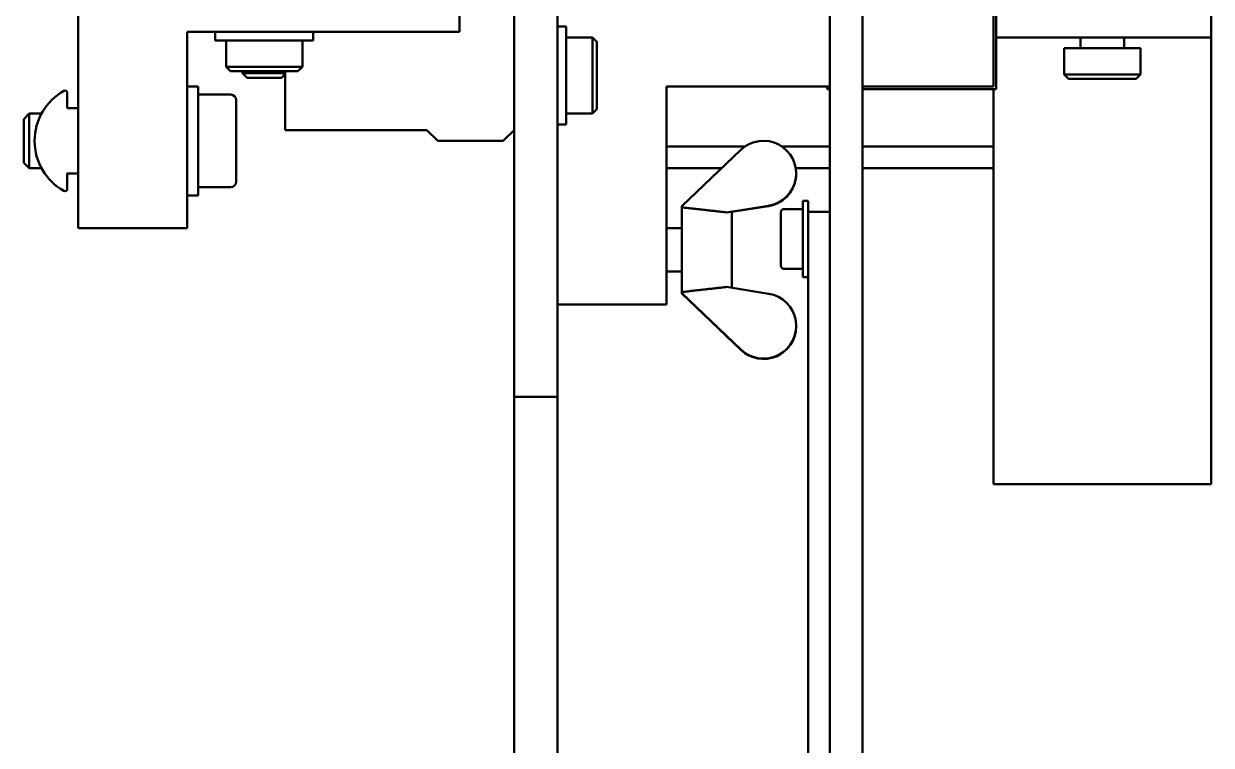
# Model space of a CAD drawing. Header units: millimetres. Extents: x -2685 to 3000, y -4484 to 2121.
# Drawn here: x 1449.9 to 1558.9, y 788.1 to 854.3 of the extents above; entities that cross this region are included whole.
import ezdxf

# ---------------------------------------------------------------- set-up
doc = ezdxf.new("R2010")
doc.units = ezdxf.units.MM
doc.header["$LTSCALE"] = 7.142857
doc.layers.add('Visible (ISO)', color=7, linetype='Continuous', lineweight=50)

msp = doc.modelspace()

# ---------------------------------------------------------------- linework, layer by layer
at = {"layer": 'Visible (ISO)'}
for p, q in [((1454.916, 891.561), (1454.916, 835.561)), ((1494.916, 888.561), (1494.916, 820.061)), ((1498.916, 888.561), (1498.916, 820.061)), ((1523.916, 888.561), (1523.916, 571.561)), ((1526.916, 888.561), (1526.916, 571.561)), ((1538.916, 868.561), (1538.916, 848.561)), ((1489.916, 853.561), (1489.916, 862.061)), ((1539.166, 856.061), (1539.166, 853.061)), ((1558.916, 856.061), (1558.916, 853.061)), ((1464.916, 853.561), (1489.916, 853.561)), ((1464.916, 835.561), (1464.916, 853.561)), ((1467.489, 853.561), (1467.489, 852.761)), ((1476.489, 853.561), (1476.489, 852.761)), ((1498.916, 854.061), (1499.716, 854.061)), ((1499.716, 854.061), (1499.716, 845.061)), ((1476.489, 852.761), (1467.489, 852.761)), ((1468.489, 850.361), (1468.489, 852.761)), ((1475.489, 850.361), (1475.489, 852.761)), ((1502.116, 853.061), (1499.716, 853.061)), ((1502.116, 853.061), (1502.116, 846.061)), ((1502.516, 852.661), (1502.116, 853.061)), ((1502.516, 846.461), (1502.516, 852.661)), ((1539.166, 848.311), (1539.166, 853.061)), ((1539.166, 853.061), (1558.916, 853.061)), ((1546.916, 852.061), (1546.916, 853.061)), ((1550.916, 852.061), (1550.916, 853.061)), ((1558.916, 812.061), (1558.916, 853.061)), ((1552.416, 852.061), (1545.416, 852.061)), ((1545.416, 849.661), (1545.416, 852.061)), ((1552.416, 849.661), (1552.416, 852.061)), ((1475.489, 850.361), (1468.489, 850.361)), ((1468.889, 849.961), (1468.489, 850.361)), ((1475.089, 849.961), (1475.489, 850.361)), ((1468.889, 849.961), (1475.089, 849.961)), ((1469.989, 849.961), (1469.989, 849.791)), ((1469.989, 849.791), (1473.916, 849.791)), ((1470.419, 849.361), (1469.989, 849.791)), ((1473.56, 849.361), (1470.419, 849.361)), ((1473.56, 849.361), (1473.916, 849.717)), ((1473.916, 849.961), (1473.916, 844.561)), ((1552.416, 849.661), (1545.416, 849.661)), ((1545.816, 849.261), (1545.416, 849.661)), ((1545.816, 849.261), (1552.016, 849.261)), ((1552.016, 849.261), (1552.416, 849.661)), ((1464.916, 848.561), (1465.916, 848.561)), ((1465.916, 848.561), (1465.916, 838.561)), ((1508.916, 848.561), (1508.916, 828.561)), ((1523.916, 848.561), (1508.916, 848.561)), ((1523.666, 848.311), (1523.666, 848.561)), ((1523.916, 848.311), (1523.666, 848.311)), ((1538.916, 848.561), (1526.916, 848.561)), ((1538.916, 848.311), (1526.916, 848.311)), ((1539.166, 848.311), (1538.916, 848.311)), ((1538.916, 812.061), (1538.916, 848.311)), ((1453.907, 846.561), (1453.907, 847.983)), ((1468.916, 847.811), (1465.916, 847.811)), ((1469.416, 847.311), (1469.416, 839.811)), ((1449.916, 845.57), (1450.407, 846.061)), ((1450.407, 846.061), (1450.407, 841.061)), ((1451.539, 846.061), (1450.407, 846.061)), ((1454.916, 846.561), (1453.907, 846.561)), ((1502.116, 846.061), (1499.716, 846.061)), ((1502.516, 846.461), (1502.116, 846.061)), ((1449.916, 841.552), (1449.916, 845.57)), ((1498.916, 845.061), (1499.716, 845.061)), ((1473.916, 844.561), (1486.916, 844.561)), ((1486.916, 844.561), (1487.916, 843.561)), ((1493.916, 843.561), (1494.916, 844.561)), ((1487.916, 843.561), (1493.916, 843.561)), ((1516.137, 843.061), (1508.916, 843.061)), ((1515.747, 842.748), (1510.316, 837.576)), ((1523.916, 843.061), (1519.495, 843.061)), ((1538.916, 843.061), (1526.916, 843.061)), ((1449.916, 841.552), (1450.407, 841.061)), ((1451.539, 841.061), (1450.407, 841.061)), ((1453.907, 840.561), (1454.916, 840.561)), ((1453.907, 839.139), (1453.907, 840.561)), ((1508.916, 841.061), (1513.976, 841.061)), ((1520.776, 841.061), (1523.916, 841.061)), ((1520.816, 840.545), (1520.816, 840.576)), ((1526.916, 841.061), (1538.916, 841.061)), ((1468.916, 839.311), (1465.916, 839.311)), ((1464.916, 838.561), (1465.916, 838.561)), ((1510.316, 837.576), (1510.316, 837.462)), ((1510.316, 829.691), (1510.316, 837.462)), ((1514.433, 836.999), (1518.288, 837.613)), ((1518.288, 837.583), (1514.916, 837.045)), ((1519.716, 837.311), (1521.416, 837.311)), ((1521.416, 838.061), (1521.416, 831.061)), ((1521.416, 838.061), (1521.916, 838.061)), ((1521.916, 838.061), (1521.916, 837.061)), ((1514.916, 837.061), (1514.914, 837.061)), ((1514.916, 830.077), (1514.916, 837.061)), ((1519.416, 832.111), (1519.416, 837.011)), ((1521.916, 837.061), (1523.916, 837.061)), ((1521.916, 837.061), (1521.916, 837.011)), ((1521.916, 837.011), (1521.916, 832.112)), ((1454.916, 835.561), (1464.916, 835.561)), ((1508.916, 835.561), (1510.316, 835.561)), ((1519.716, 831.811), (1521.416, 831.811)), ((1521.916, 832.112), (1521.916, 628.011)), ((1508.916, 831.561), (1510.316, 831.561)), ((1521.416, 831.061), (1521.916, 831.061)), ((1510.316, 829.577), (1510.316, 829.691)), ((1510.316, 829.546), (1510.316, 829.577)), ((1515.747, 824.405), (1510.316, 829.577)), ((1510.316, 829.546), (1515.747, 824.375)), ((1514.433, 830.154), (1518.288, 829.54)), ((1508.916, 828.561), (1498.916, 828.561)), ((1520.816, 826.577), (1520.816, 826.547)), ((1494.916, 820.061), (1498.916, 820.061)), ((1494.916, 737.061), (1494.916, 820.061)), ((1498.916, 820.061), (1498.916, 640.061)), ((1538.916, 812.061), (1558.916, 812.061))]:
    msp.add_line(p, q, dxfattribs=at)
for centre, radius, start, end in [((1456.167, 843.561), 5.26, 119.09167, 240.90833), ((1453.707, 847.983), 0.2, 0, 119.09167), ((1468.916, 847.311), 0.5, 0, 90), ((1468.916, 839.811), 0.5, 270, 0), ((1453.707, 839.139), 0.2, 240.90833, 0), ((1519.716, 837.011), 0.3, 90, 180), ((1519.716, 832.111), 0.3, 180, 270)]:
    msp.add_arc(centre, radius, start, end, dxfattribs=at)
for centre, major_axis, ratio, start_param, end_param in [((1517.816, 840.576), (3, 0), 0.9998704, 4.8704206, 8.6149944), ((1517.816, 840.545), (3, 0), 0.9998704, 4.8704206, 6.2831853), ((1445.834, 826.053), (69.082, 11.007), 0.0018297, 0.0067081, 0.1179878), ((1517.816, 826.577), (3, 0), 0.9998704, 3.9513762, 7.6959501), ((1517.816, 826.547), (3, 0), 0.9998704, 3.9513762, 6.2831853)]:
    msp.add_ellipse(centre, major_axis=major_axis, ratio=ratio, start_param=start_param, end_param=end_param, dxfattribs=at)
for points, weights in [([(1514.433, 836.999), (1512.505, 837.217), (1510.316, 837.462)], [1.0004735734, 1.00211729301, 1]), ([(1510.316, 829.691), (1512.505, 829.936), (1514.433, 830.154)], [1, 1.00211729304, 1.0004735734])]:
    msp.add_rational_spline(points, weights, degree=2, dxfattribs=at)

doc.saveas('drawing.dxf')
